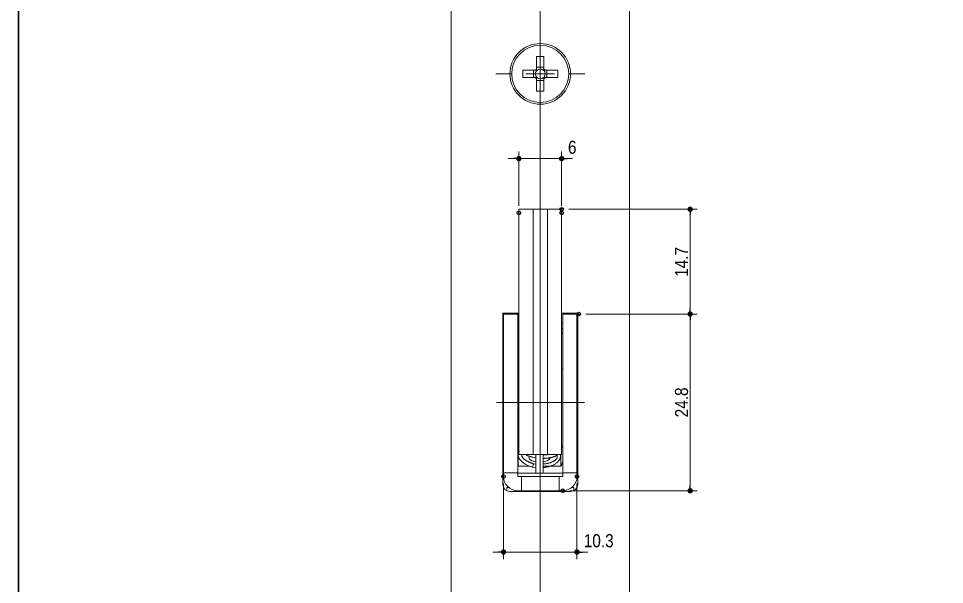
# Model space of a CAD drawing. Units: millimetres on the paper. Extents: x -303 to 303, y -152 to 152.
# Drawn here: x -289.4 to -159.6, y 0.3 to 79.7 of the extents above; entities that cross this region are included whole.
import ezdxf
from ezdxf.enums import TextEntityAlignment as Align

# ---------------------------------------------------------------- set-up
doc = ezdxf.new("R2010")
doc.units = ezdxf.units.MM
doc.header["$PDMODE"] = 32
doc.header["$PDSIZE"] = 0.5
for name, color, linetype, lineweight in [('0-0_1図面枠', 7, 'Continuous', 20), ('0-1_3一般', 7, 'Continuous', 15), ('0-2_2寸法-1', 7, 'Continuous', 5), ('0-3_0', 7, 'Continuous', 25), ('0-5_2寸法-2', 7, 'Continuous', 5)]:
    doc.layers.add(name, color=color, linetype=linetype, lineweight=lineweight)
doc.layers.add('0-4_Defpoints', color=7, linetype='Continuous')
doc.styles.add('ＭＳ Ｐゴシック', font='')
doc.styles.get('ＭＳ Ｐゴシック').set_extended_font_data('MS PGothic')

# ---------------------------------------------------------------- blocks, each defined once
blk = doc.blocks.new('グループ-2')
at = {"layer": '0-0_1図面枠', "lineweight": 35}
blk.add_lwpolyline([(-200, 138.5), (200, 138.5), (200, -138.5), (-200, -138.5)], close=True, dxfattribs=at)
blk = doc.blocks.new('図面枠')
at = {"layer": '0-0_1図面枠'}
blk.add_blockref('グループ-2', (0, 0), dxfattribs=at)
blk = doc.blocks.new('_Dot')
at = {"layer": '0-3_0'}
blk.add_line((-0.5, 0), (-1, 0), dxfattribs=at)
for points in [[(0, 0), (-0.5, 0), (-0.496, 0.063)], [(0, 0), (-0.496, -0.063), (-0.5, 0)], [(0, 0), (-0.496, 0.063), (-0.484, 0.124)], [(0, 0), (-0.484, -0.124), (-0.496, -0.063)], [(0, 0), (-0.484, 0.124), (-0.465, 0.184)], [(0, 0), (-0.465, -0.184), (-0.484, -0.124)], [(0, 0), (-0.465, 0.184), (-0.438, 0.241)], [(0, 0), (-0.438, -0.241), (-0.465, -0.184)], [(0, 0), (-0.438, 0.241), (-0.405, 0.294)], [(0, 0), (-0.405, -0.294), (-0.438, -0.241)], [(0, 0), (-0.405, 0.294), (-0.364, 0.342)], [(0, 0), (-0.364, -0.342), (-0.405, -0.294)], [(0, 0), (-0.364, 0.342), (-0.319, 0.385)], [(0, 0), (-0.319, -0.385), (-0.364, -0.342)], [(0, 0), (-0.319, 0.385), (-0.268, 0.422)], [(0, 0), (-0.268, -0.422), (-0.319, -0.385)], [(0, 0), (-0.268, 0.422), (-0.213, 0.452)], [(0, 0), (-0.213, -0.452), (-0.268, -0.422)], [(0, 0), (-0.213, 0.452), (-0.155, 0.476)], [(0, 0), (-0.155, -0.476), (-0.213, -0.452)], [(0, 0), (-0.155, 0.476), (-0.094, 0.491)], [(0, 0), (-0.094, -0.491), (-0.155, -0.476)], [(0, 0), (-0.094, 0.491), (-0.031, 0.499)], [(0, 0), (-0.031, -0.499), (-0.094, -0.491)], [(0, 0), (-0.031, 0.499), (0.031, 0.499)], [(0, 0), (0.031, -0.499), (-0.031, -0.499)], [(0, 0), (0.031, 0.499), (0.094, 0.491)], [(0, 0), (0.094, 0.491), (0.155, 0.476)], [(0, 0), (0.155, 0.476), (0.213, 0.452)], [(0, 0), (0.213, 0.452), (0.268, 0.422)], [(0, 0), (0.268, 0.422), (0.319, 0.385)], [(0, 0), (0.319, 0.385), (0.364, 0.342)], [(0, 0), (0.364, 0.342), (0.405, 0.294)], [(0, 0), (0.405, 0.294), (0.438, 0.241)], [(0, 0), (0.438, 0.241), (0.465, 0.184)], [(0, 0), (0.465, 0.184), (0.484, 0.124)], [(0, 0), (0.484, 0.124), (0.496, 0.063)], [(0, 0), (0.496, 0.063), (0.5, 0)], [(0, 0), (0.094, -0.491), (0.031, -0.499)], [(0, 0), (0.155, -0.476), (0.094, -0.491)], [(0, 0), (0.213, -0.452), (0.155, -0.476)], [(0, 0), (0.268, -0.422), (0.213, -0.452)], [(0, 0), (0.319, -0.385), (0.268, -0.422)], [(0, 0), (0.364, -0.342), (0.319, -0.385)], [(0, 0), (0.405, -0.294), (0.364, -0.342)], [(0, 0), (0.438, -0.241), (0.405, -0.294)], [(0, 0), (0.465, -0.184), (0.438, -0.241)], [(0, 0), (0.484, -0.124), (0.465, -0.184)], [(0, 0), (0.496, -0.063), (0.484, -0.124)], [(0, 0), (0.5, 0), (0.496, -0.063)]]:
    blk.add_solid(points, dxfattribs=at)
blk = doc.blocks.new('グループ-11')
at = {"layer": '0-1_3一般', "lineweight": 5}
for p, q in [((-126.853, 75.913), (-126.853, 78.163)), ((-126.853, 71.913), (-126.853, 73.913)), ((-130.853, 71.913), (-133.103, 71.913)), ((-126.853, 71.913), (-128.853, 71.913)), ((-126.853, 71.913), (-126.853, 69.913)), ((-126.853, 71.913), (-124.853, 71.913)), ((-122.853, 71.913), (-120.603, 71.913)), ((-126.853, 67.913), (-126.853, 65.663))]:
    blk.add_line(p, q, dxfattribs=at)

msp = doc.modelspace()

# ---------------------------------------------------------------- linework, layer by layer
at = {"layer": '0-1_3一般', "lineweight": 5}
for p, q in [((-216.228, -93.687), (-216.228, 103.313)), ((-222.378, 25.813), (-210.028, 25.813))]:
    msp.add_line(p, q, dxfattribs=at)
at = {"layer": '0-1_3一般'}
for p, q in [((-228.728, 101.313), (-228.728, -91.687)), ((-203.728, -91.687), (-203.728, 101.313)), ((-215.713, 72.843), (-216.743, 72.843)), ((-217.158, 72.428), (-217.158, 71.398)), ((-215.713, 72.428), (-215.713, 72.59)), ((-215.552, 72.428), (-215.713, 72.428)), ((-215.298, 71.398), (-215.298, 72.428)), ((-216.904, 71.398), (-216.743, 71.398)), ((-216.743, 71.398), (-216.743, 71.237)), ((-216.743, 70.983), (-215.713, 70.983)), ((-217.228, 52.914), (-219.228, 52.914)), ((-219.228, 52.914), (-219.228, 52.405)), ((-219.228, 42.088), (-219.228, 52.405)), ((-217.228, 52.914), (-217.228, 52.405)), ((-215.228, 52.914), (-217.228, 52.914)), ((-217.228, 42.088), (-217.228, 52.405)), ((-213.228, 52.914), (-215.228, 52.914)), ((-215.228, 52.914), (-215.228, 52.405)), ((-215.228, 42.088), (-215.228, 52.405)), ((-213.228, 52.914), (-213.228, 52.405)), ((-213.228, 42.088), (-213.228, 52.405)), ((-219.228, 41.604), (-219.228, 42.088)), ((-219.228, 41.604), (-219.228, 34.153)), ((-217.228, 41.604), (-217.228, 42.088)), ((-217.228, 41.604), (-217.228, 34.153)), ((-215.228, 41.604), (-215.228, 42.088)), ((-215.228, 41.604), (-215.228, 34.153)), ((-213.228, 41.604), (-213.228, 42.088)), ((-213.228, 41.604), (-213.228, 34.153)), ((-221.478, 37.713), (-221.378, 37.713)), ((-221.378, 38.213), (-221.378, 38.313)), ((-219.378, 38.313), (-219.378, 38.213)), ((-219.378, 37.713), (-219.328, 37.713)), ((-219.328, 38.313), (-219.328, 36.963)), ((-213.078, 37.213), (-213.078, 38.213)), ((-212.823, 38.308), (-212.822, 38.313)), ((-211.078, 38.313), (-211.078, 38.213)), ((-210.978, 38.213), (-211.078, 38.213)), ((-221.378, 37.213), (-221.378, 15.913)), ((-219.378, 37.213), (-219.378, 15.913)), ((-219.378, 36.836), (-219.228, 36.836)), ((-219.328, 36.963), (-219.228, 36.963)), ((-213.228, 36.963), (-213.078, 36.963)), ((-211.078, 15.913), (-211.078, 37.213)), ((-211.078, 36.963), (-210.978, 36.963)), ((-221.378, 35.643), (-221.478, 35.643)), ((-221.378, 35.543), (-221.478, 35.543)), ((-221.378, 35.513), (-221.478, 35.513)), ((-219.228, 35.643), (-219.378, 35.643)), ((-219.228, 35.543), (-219.378, 35.543)), ((-219.228, 35.513), (-219.378, 35.513)), ((-213.228, 36.158), (-213.078, 36.158)), ((-213.078, 35.513), (-213.228, 35.513)), ((-211.078, 36.158), (-210.978, 36.158)), ((-210.978, 35.513), (-211.078, 35.513)), ((-219.228, 33.266), (-219.228, 34.153)), ((-217.228, 33.266), (-217.228, 34.153)), ((-215.228, 33.266), (-215.228, 34.153)), ((-213.228, 33.266), (-213.228, 34.153)), ((-219.228, 19.098), (-219.228, 33.266)), ((-217.228, 19.098), (-217.228, 33.266)), ((-215.228, 19.098), (-215.228, 33.266)), ((-213.228, 19.098), (-213.228, 33.266)), ((-221.478, 30.513), (-221.378, 30.513)), ((-219.378, 30.513), (-219.228, 30.513)), ((-213.228, 30.513), (-213.078, 30.513)), ((-211.078, 30.513), (-210.978, 30.513)), ((-221.478, 23.413), (-221.378, 23.413)), ((-210.978, 23.413), (-211.078, 23.413)), ((-213.224, 19.482), (-213.228, 19.478)), ((-219.328, 19.376), (-219.378, 19.428)), ((-219.328, 19.376), (-219.228, 19.376)), ((-219.328, 19.376), (-219.328, 16.883)), ((-219.228, 18.495), (-219.228, 19.098)), ((-219.228, 18.495), (-217.228, 18.495)), ((-218.812, 18.458), (-218.807, 18.495)), ((-217.228, 19.098), (-217.228, 18.495)), ((-217.228, 18.495), (-215.228, 18.495)), ((-216.828, 18.495), (-216.828, 15.885)), ((-215.828, 15.885), (-215.828, 18.495)), ((-215.808, 18.44), (-215.828, 18.439)), ((-215.228, 18.495), (-215.228, 19.098)), ((-215.228, 18.495), (-213.228, 18.495)), ((-213.815, 18.468), (-213.787, 18.495)), ((-213.401, 18.435), (-213.415, 18.495)), ((-213.328, 18.495), (-213.328, 16.883)), ((-213.228, 19.098), (-213.228, 18.495)), ((-221.478, 17.413), (-221.378, 17.413)), ((-219.378, 16.986), (-219.328, 16.883)), ((-217.759, 16.883), (-219.328, 16.883)), ((-217.289, 18.114), (-217.262, 18.106)), ((-217.262, 18.106), (-216.828, 18.043)), ((-216.828, 17.167), (-217.141, 17.187)), ((-215.73, 17.17), (-215.828, 17.162)), ((-213.328, 16.883), (-215.828, 16.883)), ((-210.978, 17.413), (-211.078, 17.413)), ((-221.378, 15.794), (-221.478, 15.768)), ((-219.378, 15.913), (-221.378, 15.913)), ((-221.378, 15.913), (-221.378, 15.413)), ((-219.378, 15.413), (-219.378, 15.913)), ((-219.378, 15.885), (-213.078, 15.885)), ((-217.369, 16.733), (-217.262, 16.702)), ((-217.262, 16.702), (-216.828, 16.671)), ((-213.078, 15.913), (-213.078, 15.413)), ((-211.078, 15.413), (-211.078, 15.913)), ((-210.978, 15.768), (-211.078, 15.794)), ((-218.878, 15.413), (-219.378, 15.413)), ((-218.878, 13.413), (-218.878, 15.413)), ((-213.078, 15.413), (-213.578, 15.413)), ((-220.627, 13.851), (-220.928, 13.851)), ((-220.928, 13.851), (-220.928, 13.42)), ((-220.478, 13.313), (-211.978, 13.313)), ((-219.378, 13.413), (-218.878, 13.413)), ((-218.878, 13.413), (-213.578, 13.413)), ((-213.578, 13.413), (-213.078, 13.413)), ((-211.528, 13.851), (-211.829, 13.851)), ((-211.528, 13.42), (-211.528, 13.851))]:
    msp.add_line(p, q, dxfattribs=at)
for points in [[(-215.713, 72.59), (-215.713, 74.363), (-216.743, 74.363), (-216.743, 72.59)], [(-216.904, 72.428), (-218.678, 72.428), (-218.678, 71.398), (-216.904, 71.398)], [(-216.743, 72.59), (-216.743, 72.428), (-216.904, 72.428)], [(-215.552, 71.398), (-213.778, 71.398), (-213.778, 72.428), (-215.552, 72.428)], [(-216.743, 71.237), (-216.743, 69.463), (-215.713, 69.463), (-215.713, 71.237)], [(-215.713, 71.237), (-215.713, 71.398), (-215.552, 71.398)], [(-219.228, 38.313), (-221.478, 38.313), (-221.478, 14.313)], [(-221.378, 37.213), (-221.378, 38.213), (-219.378, 38.213), (-219.378, 37.213)], [(-210.978, 14.313), (-210.978, 38.313), (-213.228, 38.313)], [(-213.078, 38.213), (-211.078, 38.213), (-211.078, 37.213)], [(-212.828, 38.213), (-212.828, 38.214), (-212.828, 38.215), (-212.828, 38.215), (-212.829, 38.216), (-212.829, 38.217), (-212.829, 38.218), (-212.829, 38.219), (-212.829, 38.22), (-212.829, 38.221), (-212.829, 38.222), (-212.829, 38.223), (-212.829, 38.225), (-212.829, 38.226), (-212.829, 38.228), (-212.829, 38.229), (-212.829, 38.231), (-212.829, 38.233), (-212.829, 38.234), (-212.829, 38.236), (-212.829, 38.238), (-212.829, 38.24), (-212.829, 38.243), (-212.828, 38.245), (-212.828, 38.248), (-212.828, 38.251), (-212.828, 38.254), (-212.828, 38.257), (-212.827, 38.26), (-212.827, 38.264), (-212.827, 38.267), (-212.826, 38.271), (-212.826, 38.275), (-212.826, 38.279), (-212.825, 38.284), (-212.825, 38.288), (-212.824, 38.293), (-212.824, 38.298), (-212.823, 38.303), (-212.823, 38.308)], [(-211.078, 15.913), (-213.078, 15.913), (-213.078, 37.213)], [(-213.078, 19.614), (-213.082, 19.611), (-213.085, 19.608), (-213.089, 19.605), (-213.092, 19.602), (-213.096, 19.599), (-213.1, 19.596), (-213.103, 19.593), (-213.107, 19.59), (-213.111, 19.586), (-213.114, 19.583), (-213.118, 19.58), (-213.122, 19.577), (-213.125, 19.574), (-213.129, 19.57), (-213.133, 19.567), (-213.136, 19.564), (-213.14, 19.56), (-213.144, 19.557), (-213.148, 19.554), (-213.151, 19.55), (-213.155, 19.547), (-213.159, 19.543), (-213.163, 19.54), (-213.166, 19.536), (-213.17, 19.533), (-213.174, 19.529), (-213.178, 19.526), (-213.182, 19.522), (-213.186, 19.519), (-213.189, 19.515), (-213.193, 19.512), (-213.197, 19.508), (-213.201, 19.504), (-213.205, 19.501), (-213.209, 19.497), (-213.212, 19.493), (-213.216, 19.489), (-213.22, 19.486), (-213.224, 19.482)], [(-219.145, 19.014), (-219.19, 18.949), (-219.229, 18.883), (-219.263, 18.817), (-219.291, 18.752), (-219.314, 18.686), (-219.331, 18.62), (-219.342, 18.554), (-219.348, 18.487), (-219.348, 18.421), (-219.343, 18.354), (-219.332, 18.288), (-219.315, 18.221), (-219.293, 18.154), (-219.266, 18.087), (-219.232, 18.02), (-219.193, 17.953), (-219.149, 17.885), (-219.099, 17.818), (-219.043, 17.75), (-218.982, 17.682), (-218.917, 17.615), (-218.85, 17.55), (-218.78, 17.487), (-218.709, 17.426), (-218.635, 17.367), (-218.559, 17.309), (-218.48, 17.254), (-218.4, 17.2), (-218.317, 17.148), (-218.232, 17.098), (-218.145, 17.05), (-218.056, 17.004), (-217.964, 16.959), (-217.871, 16.917), (-217.775, 16.876), (-217.677, 16.838), (-217.576, 16.801), (-217.474, 16.766), (-217.369, 16.733)], [(-217.141, 17.187), (-217.212, 17.209), (-217.283, 17.232), (-217.352, 17.256), (-217.42, 17.281), (-217.487, 17.306), (-217.553, 17.332), (-217.618, 17.358), (-217.682, 17.385), (-217.745, 17.413), (-217.807, 17.442), (-217.868, 17.471), (-217.927, 17.501), (-217.986, 17.531), (-218.043, 17.562), (-218.1, 17.594), (-218.155, 17.627), (-218.209, 17.66), (-218.262, 17.694), (-218.314, 17.728), (-218.365, 17.763), (-218.415, 17.799), (-218.461, 17.834), (-218.504, 17.87), (-218.545, 17.906), (-218.582, 17.942), (-218.617, 17.978), (-218.649, 18.014), (-218.678, 18.051), (-218.705, 18.087), (-218.728, 18.124), (-218.749, 18.16), (-218.767, 18.197), (-218.782, 18.234), (-218.794, 18.271), (-218.803, 18.308), (-218.809, 18.345), (-218.813, 18.383), (-218.814, 18.42), (-218.812, 18.458)], [(-218.282, 18.495), (-218.263, 18.481), (-218.244, 18.468), (-218.224, 18.454), (-218.203, 18.441), (-218.182, 18.428), (-218.161, 18.415), (-218.139, 18.403), (-218.117, 18.391), (-218.094, 18.379), (-218.071, 18.368), (-218.047, 18.357), (-218.023, 18.346), (-217.998, 18.335), (-217.973, 18.325), (-217.948, 18.315), (-217.922, 18.305), (-217.895, 18.296), (-217.868, 18.286), (-217.841, 18.278), (-217.813, 18.269), (-217.785, 18.261), (-217.757, 18.252), (-217.729, 18.244), (-217.701, 18.236), (-217.673, 18.227), (-217.646, 18.219), (-217.618, 18.211), (-217.59, 18.203), (-217.563, 18.194), (-217.535, 18.186), (-217.507, 18.178), (-217.48, 18.17), (-217.453, 18.162), (-217.425, 18.154), (-217.398, 18.146), (-217.371, 18.138), (-217.343, 18.13), (-217.316, 18.122), (-217.289, 18.114)], [(-215.828, 17.959), (-215.764, 17.96), (-215.7, 17.961), (-215.637, 17.962), (-215.574, 17.965), (-215.512, 17.967), (-215.45, 17.971), (-215.388, 17.975), (-215.327, 17.98), (-215.266, 17.986), (-215.205, 17.992), (-215.145, 17.999), (-215.085, 18.006), (-215.025, 18.015), (-214.966, 18.023), (-214.908, 18.033), (-214.849, 18.043), (-214.791, 18.054), (-214.734, 18.065), (-214.677, 18.078), (-214.62, 18.09), (-214.564, 18.104), (-214.51, 18.118), (-214.457, 18.133), (-214.405, 18.149), (-214.355, 18.165), (-214.307, 18.182), (-214.26, 18.2), (-214.215, 18.218), (-214.171, 18.237), (-214.129, 18.257), (-214.088, 18.278), (-214.048, 18.299), (-214.011, 18.321), (-213.974, 18.344), (-213.939, 18.367), (-213.906, 18.392), (-213.874, 18.417), (-213.844, 18.442), (-213.815, 18.468)], [(-215.828, 16.665), (-215.713, 16.674), (-215.6, 16.686), (-215.489, 16.7), (-215.38, 16.716), (-215.274, 16.735), (-215.17, 16.757), (-215.069, 16.781), (-214.969, 16.807), (-214.872, 16.836), (-214.778, 16.868), (-214.685, 16.901), (-214.595, 16.938), (-214.507, 16.977), (-214.421, 17.018), (-214.338, 17.062), (-214.257, 17.108), (-214.178, 17.157), (-214.102, 17.208), (-214.028, 17.262), (-213.956, 17.318), (-213.887, 17.375), (-213.823, 17.433), (-213.763, 17.491), (-213.708, 17.549), (-213.657, 17.607), (-213.61, 17.665), (-213.567, 17.723), (-213.529, 17.782), (-213.496, 17.84), (-213.467, 17.899), (-213.442, 17.958), (-213.421, 18.017), (-213.405, 18.077), (-213.394, 18.136), (-213.386, 18.196), (-213.383, 18.255), (-213.385, 18.315), (-213.39, 18.375), (-213.401, 18.435)], [(-215.08, 18.495), (-215.097, 18.493), (-215.115, 18.49), (-215.133, 18.487), (-215.151, 18.485), (-215.168, 18.482), (-215.186, 18.48), (-215.204, 18.478), (-215.222, 18.475), (-215.24, 18.473), (-215.258, 18.471), (-215.276, 18.469), (-215.295, 18.467), (-215.313, 18.465), (-215.331, 18.463), (-215.35, 18.462), (-215.368, 18.46), (-215.387, 18.458), (-215.405, 18.457), (-215.424, 18.455), (-215.443, 18.454), (-215.461, 18.453), (-215.48, 18.451), (-215.499, 18.45), (-215.518, 18.449), (-215.537, 18.448), (-215.556, 18.447), (-215.575, 18.446), (-215.594, 18.445), (-215.613, 18.444), (-215.633, 18.443), (-215.652, 18.443), (-215.671, 18.442), (-215.691, 18.442), (-215.71, 18.441), (-215.73, 18.441), (-215.749, 18.44), (-215.769, 18.44), (-215.788, 18.44), (-215.808, 18.44)], [(-213.905, 18.39), (-213.883, 18.352), (-213.865, 18.315), (-213.852, 18.277), (-213.843, 18.24), (-213.838, 18.202), (-213.836, 18.164), (-213.839, 18.126), (-213.847, 18.088), (-213.858, 18.051), (-213.873, 18.012), (-213.893, 17.974), (-213.916, 17.936), (-213.944, 17.898), (-213.976, 17.86), (-214.012, 17.821), (-214.052, 17.783), (-214.096, 17.744), (-214.144, 17.706), (-214.196, 17.667), (-214.253, 17.628), (-214.312, 17.59), (-214.374, 17.554), (-214.437, 17.519), (-214.503, 17.486), (-214.57, 17.454), (-214.64, 17.424), (-214.712, 17.395), (-214.785, 17.368), (-214.861, 17.342), (-214.939, 17.318), (-215.019, 17.295), (-215.101, 17.274), (-215.184, 17.255), (-215.27, 17.237), (-215.358, 17.221), (-215.448, 17.206), (-215.54, 17.192), (-215.634, 17.181), (-215.73, 17.17)], [(-216.828, 17.451), (-216.902, 17.465), (-217.389, 17.621), (-217.714, 17.854), (-217.828, 18.129)], [(-217.139, 17.186), (-217.151, 17.186), (-217.18, 17.159), (-217.212, 17.099), (-217.242, 17.016), (-217.267, 16.922), (-217.281, 16.831)], [(-214.828, 18.129), (-214.942, 17.854), (-215.267, 17.621), (-215.754, 17.465), (-215.828, 17.451)], [(-217.281, 16.831), (-217.283, 16.757), (-217.273, 16.712), (-217.262, 16.702)], [(-218.878, 15.413), (-213.578, 15.413), (-213.578, 13.413)]]:
    msp.add_lwpolyline(points, dxfattribs=at)
for radius in [4.25, 4, 0.691]:
    msp.add_circle((-216.228, 71.913), radius, dxfattribs=at)
for centre, radius, start, end in [((-216.228, 71.913), 0.85, 127.29236, 142.70764), ((-216.228, 71.913), 0.85, 37.29236, 52.70764), ((-216.228, 71.913), 0.85, 217.29236, 232.70764), ((-216.228, 71.913), 0.85, 307.29236, 322.70764), ((-226.349, 23.28), 14.508, 333.83398, 336.17055), ((-220.478, 14.313), 1, 180, 270), ((-219.378, 15.413), 2, 180, 270), ((-213.078, 15.413), 2, 270, 0), ((-211.978, 14.313), 1, 270, 0)]:
    msp.add_arc(centre, radius, start, end, dxfattribs=at)
at = {"layer": '0-2_2寸法-1'}
for p, q in [((-212.228, 52.914), (-194.213, 52.914)), ((-195.213, 52.163), (-195.213, 38.964)), ((-209.828, 38.213), (-194.213, 38.213)), ((-209.828, 38.213), (-194.213, 38.213)), ((-195.213, 14.164), (-195.213, 37.463)), ((-212.078, 13.413), (-194.213, 13.413))]:
    msp.add_line(p, q, dxfattribs=at)
at = {"layer": '0-4_Defpoints'}
for p in [(-213.228, 60.023), (-219.228, 52.405), (-213.228, 52.914), (-213.228, 52.405), (-210.828, 38.213), (-195.213, 38.213), (-221.378, 15.413), (-211.078, 15.413), (-213.078, 13.413), (-221.378, 4.813)]:
    msp.add_point(p, dxfattribs=at)
at = {"layer": '0-5_2寸法-2'}
for p, q in [((-219.228, 53.405), (-219.228, 61.023)), ((-213.228, 53.405), (-213.228, 61.023)), ((-219.978, 60.023), (-220.729, 60.023)), ((-219.228, 60.023), (-213.228, 60.023)), ((-212.478, 60.023), (-211.727, 60.023)), ((-221.378, 14.413), (-221.378, 3.813)), ((-211.078, 14.413), (-211.078, 3.813)), ((-222.128, 4.813), (-222.879, 4.813)), ((-211.078, 4.813), (-221.378, 4.813)), ((-210.328, 4.813), (-209.577, 4.813))]:
    msp.add_line(p, q, dxfattribs=at)

# ---------------------------------------------------------------- block references
at = {"layer": '0-0_1図面枠'}
msp.add_blockref('図面枠', (-89.375, 0), dxfattribs=at)
at = {"layer": '0-1_3一般'}
msp.add_blockref('グループ-11', (-89.375, 0), dxfattribs=at)
at = {"layer": '0-2_2寸法-1', "xscale": 0.7503418, "yscale": 0.7503418}
for p, rotation in [((-195.213, 52.914), 90), ((-195.213, 38.213), 270), ((-195.213, 38.213), 90), ((-195.213, 13.413), 270)]:
    msp.add_blockref('_Dot', p, dxfattribs=dict(at, rotation=rotation))
at = {"layer": '0-5_2寸法-2', "xscale": 0.7503418, "yscale": 0.7503418}
for p in [(-219.228, 60.023), (-221.378, 4.813)]:
    msp.add_blockref('_Dot', p, dxfattribs=at)
at = {"layer": '0-5_2寸法-2', "xscale": 0.7503418, "yscale": 0.7503418, "rotation": 180}
for p in [(-213.228, 60.023), (-211.078, 4.813)]:
    msp.add_blockref('_Dot', p, dxfattribs=at)

# ---------------------------------------------------------------- texts
at = {"layer": '0-2_2寸法-1', "style": 'ＭＳ Ｐゴシック', "width": 0.9}
for s, p in [('14.7', (-194.965, 43.417)), ('24.8', (-194.96, 23.715))]:
    msp.add_text(s, height=1.833, rotation=90, dxfattribs=at).set_placement(p, align=Align.BOTTOM_LEFT)
at = {"layer": '0-5_2寸法-2', "style": 'ＭＳ Ｐゴシック', "width": 0.9}
for s, p in [('6', (-212.344, 60.147)), ('10.3', (-210.136, 4.937))]:
    msp.add_text(s, height=1.833, dxfattribs=at).set_placement(p, align=Align.BOTTOM_LEFT)

doc.saveas('drawing.dxf')
